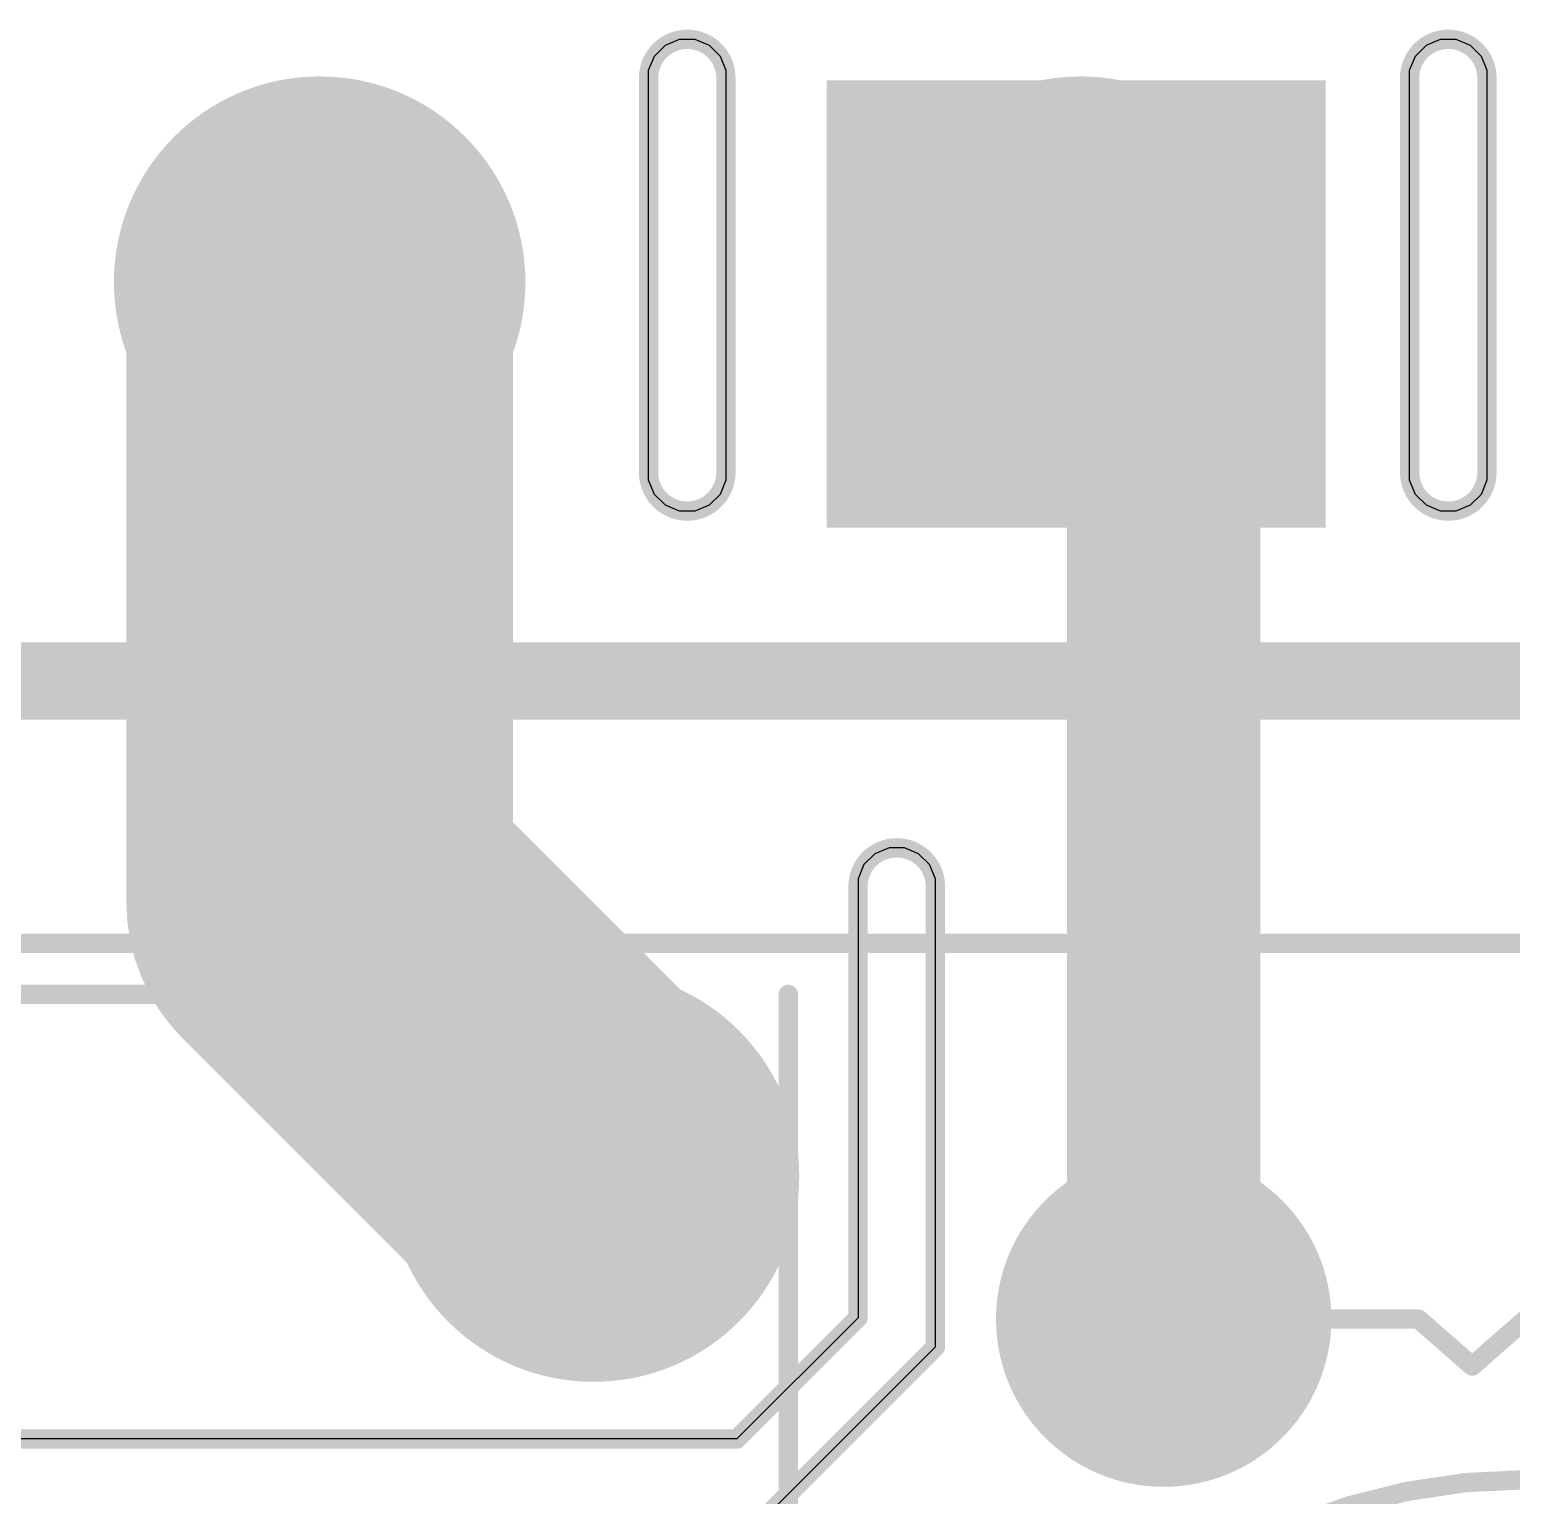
# Model space of a CAD drawing. Header units: millimetres. Extents: x -0.24 to 4.31, y 0 to 2.89.
# Drawn here: x 0.5778 to 0.961, y 0.9814 to 1.3605 of the extents above; entities that cross this region are included whole.
import ezdxf

# ---------------------------------------------------------------- set-up
doc = ezdxf.new("R2010")
doc.units = ezdxf.units.MM
doc.header["$MEASUREMENT"] = 0
for name, color, linetype in [('BottomLayer', 5, 'Continuous'), ('BottomSolder', 6, 'Continuous'), ('Mechanical2', 216, 'Continuous'), ('MultiLayer', 9, 'Continuous'), ('PadHoleLayer', 156, 'Continuous'), ('TopLayer', 1, 'Continuous'), ('TopOverlay', 2, 'Continuous'), ('TopSolder', 216, 'Continuous')]:
    doc.layers.add(name, color=color, linetype=linetype)

# ---------------------------------------------------------------- blocks, each defined once
blk = doc.blocks.new('MO2WS_VERTICAL_TYPE_3')
at = {"layer": 'BottomLayer'}
h = blk.add_hatch(color=5, dxfattribs=at)
edge = h.paths.add_edge_path()
edge.add_arc((0.25591, 0), 0.03937, 0, 360)
at = {"layer": 'BottomSolder'}
h = blk.add_hatch(color=6, dxfattribs=at)
edge = h.paths.add_edge_path()
edge.add_arc((0.25591, 0), 0.04337, 0, 360)
at = {"layer": 'MultiLayer'}
h = blk.add_hatch(color=9, dxfattribs=at)
edge = h.paths.add_edge_path()
edge.add_arc((0.25591, 0), 0.03937, 0, 360)
at = {"layer": 'PadHoleLayer'}
h = blk.add_hatch(color=156, dxfattribs=at)
edge = h.paths.add_edge_path()
edge.add_arc((0.25591, 0), 0.01969, 0, 360)
at = {"layer": 'TopLayer'}
h = blk.add_hatch(color=1, dxfattribs=at)
edge = h.paths.add_edge_path()
edge.add_arc((0.25591, 0), 0.03937, 0, 360)
at = {"layer": 'TopSolder'}
h = blk.add_hatch(color=216, dxfattribs=at)
edge = h.paths.add_edge_path()
edge.add_arc((0.25591, 0), 0.04337, 0, 360)
at = {"layer": 'TopOverlay', "const_width": 0.005}
for points in [[(0.17612, 0.01214), (0.16225, 0)], [(0.19, 0), (0.17612, 0.01214)], [(0.25591, 0), (0.19, 0)]]:
    blk.add_lwpolyline(points, dxfattribs=at)
at = {"layer": 'TopOverlay', "const_width": 0.0025}
for points in [[(0.17487, 0.01214, 1), (0.17737, 0.01214, 1)], [(0.17487, 0.01214, 1), (0.17737, 0.01214, 1)], [(0.18875, 0, 1), (0.19125, 0, 1)], [(0.18875, 0, 1), (0.19125, 0, 1)], [(0.25466, 0, 1), (0.25716, 0, 1)]]:
    blk.add_lwpolyline(points, format="xyb", close=True, dxfattribs=at)
blk = doc.blocks.new('6_8UF400V87EC0241_9')
at = {"layer": 'BottomLayer'}
blk.add_hatch(color=5, dxfattribs=at).paths.add_polyline_path([(-0.10866, 0.03937), (-0.02992, 0.03937), (-0.02992, -0.03937), (-0.10866, -0.03937)])
h = blk.add_hatch(color=5, dxfattribs=at)
edge = h.paths.add_edge_path()
edge.add_arc((0.06929, 0), 0.03937, 0, 360)
at = {"layer": 'BottomSolder'}
blk.add_hatch(color=6, dxfattribs=at).paths.add_polyline_path([(-0.11266, 0.04337), (-0.02592, 0.04337), (-0.02592, -0.04337), (-0.11266, -0.04337)])
h = blk.add_hatch(color=6, dxfattribs=at)
edge = h.paths.add_edge_path()
edge.add_arc((0.06929, 0), 0.04337, 0, 360)
at = {"layer": 'MultiLayer'}
blk.add_hatch(color=9, dxfattribs=at).paths.add_polyline_path([(-0.10866, 0.03937), (-0.02992, 0.03937), (-0.02992, -0.03937), (-0.10866, -0.03937)])
h = blk.add_hatch(color=9, dxfattribs=at)
edge = h.paths.add_edge_path()
edge.add_arc((0.06929, 0), 0.03937, 0, 360)
at = {"layer": 'PadHoleLayer'}
h = blk.add_hatch(color=156, dxfattribs=at)
edge = h.paths.add_edge_path()
edge.add_arc((-0.06929, 0), 0.01969, 0, 360)
h = blk.add_hatch(color=156, dxfattribs=at)
edge = h.paths.add_edge_path()
edge.add_arc((0.06929, 0), 0.01969, 0, 360)
at = {"layer": 'TopLayer'}
blk.add_hatch(color=1, dxfattribs=at).paths.add_polyline_path([(-0.10866, 0.03937), (-0.02992, 0.03937), (-0.02992, -0.03937), (-0.10866, -0.03937)])
h = blk.add_hatch(color=1, dxfattribs=at)
edge = h.paths.add_edge_path()
edge.add_arc((0.06929, 0), 0.03937, 0, 360)
at = {"layer": 'TopSolder'}
blk.add_hatch(color=216, dxfattribs=at).paths.add_polyline_path([(-0.11266, 0.04337), (-0.02592, 0.04337), (-0.02592, -0.04337), (-0.11266, -0.04337)])
h = blk.add_hatch(color=216, dxfattribs=at)
edge = h.paths.add_edge_path()
edge.add_arc((0.06929, 0), 0.04337, 0, 360)
at = {"layer": 'TopOverlay'}
for points, const_width in [([(0.15748, 0, 1), (-0.15748, 0, 1)], 0.005), ([(-0.07015, 0.06907, 1), (-0.06765, 0.06907, 1)], 0.0025), ([(-0.07915, 0.05807, 1), (-0.07665, 0.05807, 1)], 0.0025), ([(-0.06115, 0.05807, 1), (-0.05865, 0.05807, 1)], 0.0025), ([(-0.07015, 0.04807, 1), (-0.06765, 0.04807, 1)], 0.0025), ([(-0.15873, 0, 1), (-0.15623, 0, 1)], 0.0025), ([(0.15623, 0, 1), (0.15873, 0, 1)], 0.0025)]:
    blk.add_lwpolyline(points, format="xyb", close=True, dxfattribs=dict(at, const_width=const_width))
at = {"layer": 'TopOverlay', "const_width": 0.005}
for points in [[(-0.0689, 0.06907), (-0.0689, 0.04807)], [(-0.0599, 0.05807), (-0.0779, 0.05807)]]:
    blk.add_lwpolyline(points, dxfattribs=at)
blk = doc.blocks.new('HF32FA_G_005_HSL1_21')
at = {"layer": 'BottomLayer'}
h = blk.add_hatch(color=5, dxfattribs=at)
edge = h.paths.add_edge_path()
edge.add_arc((0.3, -0.14961), 0.04921, 0, 360)
at = {"layer": 'BottomSolder'}
h = blk.add_hatch(color=6, dxfattribs=at)
edge = h.paths.add_edge_path()
edge.add_arc((0.3, -0.14961), 0.05321, 0, 360)
at = {"layer": 'MultiLayer'}
h = blk.add_hatch(color=9, dxfattribs=at)
edge = h.paths.add_edge_path()
edge.add_arc((0.3, -0.14961), 0.04921, 0, 360)
at = {"layer": 'PadHoleLayer'}
h = blk.add_hatch(color=156, dxfattribs=at)
edge = h.paths.add_edge_path()
edge.add_arc((0.3, -0.14961), 0.02559, 0, 360)
at = {"layer": 'TopLayer'}
h = blk.add_hatch(color=1, dxfattribs=at)
edge = h.paths.add_edge_path()
edge.add_arc((0.3, -0.14961), 0.04921, 0, 360)
at = {"layer": 'TopSolder'}
h = blk.add_hatch(color=216, dxfattribs=at)
edge = h.paths.add_edge_path()
edge.add_arc((0.3, -0.14961), 0.05321, 0, 360)
at = {"layer": 'TopOverlay', "const_width": 0.005}
for points in [[(0.347, 0.06479), (0.347, -0.099)], [(-0.347, -0.2), (0.347, -0.2)]]:
    blk.add_lwpolyline(points, dxfattribs=at)
at = {"layer": 'TopOverlay', "const_width": 0.0025}
for points in [[(0.34575, -0.099, 1), (0.34825, -0.099, 1)], [(0.34575, -0.2, 1), (0.34825, -0.2, 1)]]:
    blk.add_lwpolyline(points, format="xyb", close=True, dxfattribs=at)
blk = doc.blocks.new('WJ127_5_0_5P_28')
at = {"layer": 'BottomLayer'}
h = blk.add_hatch(color=5, dxfattribs=at)
edge = h.paths.add_edge_path()
edge.add_arc((-0.19685, 0), 0.04921, 0, 360)
h = blk.add_hatch(color=5, dxfattribs=at)
edge = h.paths.add_edge_path()
edge.add_arc((0, 0), 0.04921, 0, 360)
at = {"layer": 'BottomSolder'}
h = blk.add_hatch(color=6, dxfattribs=at)
edge = h.paths.add_edge_path()
edge.add_arc((-0.19685, 0), 0.05321, 0, 360)
h = blk.add_hatch(color=6, dxfattribs=at)
edge = h.paths.add_edge_path()
edge.add_arc((0, 0), 0.05321, 0, 360)
at = {"layer": 'MultiLayer'}
h = blk.add_hatch(color=9, dxfattribs=at)
edge = h.paths.add_edge_path()
edge.add_arc((-0.19685, 0), 0.04921, 0, 360)
h = blk.add_hatch(color=9, dxfattribs=at)
edge = h.paths.add_edge_path()
edge.add_arc((0, 0), 0.04921, 0, 360)
at = {"layer": 'PadHoleLayer'}
h = blk.add_hatch(color=156, dxfattribs=at)
edge = h.paths.add_edge_path()
edge.add_arc((-0.19685, 0), 0.02559, 0, 360)
h = blk.add_hatch(color=156, dxfattribs=at)
edge = h.paths.add_edge_path()
edge.add_arc((0, 0), 0.02559, 0, 360)
at = {"layer": 'TopLayer'}
h = blk.add_hatch(color=1, dxfattribs=at)
edge = h.paths.add_edge_path()
edge.add_arc((-0.19685, 0), 0.04921, 0, 360)
h = blk.add_hatch(color=1, dxfattribs=at)
edge = h.paths.add_edge_path()
edge.add_arc((0, 0), 0.04921, 0, 360)
at = {"layer": 'TopSolder'}
h = blk.add_hatch(color=216, dxfattribs=at)
edge = h.paths.add_edge_path()
edge.add_arc((-0.19685, 0), 0.05321, 0, 360)
h = blk.add_hatch(color=216, dxfattribs=at)
edge = h.paths.add_edge_path()
edge.add_arc((0, 0), 0.05321, 0, 360)
at = {"layer": 'TopOverlay', "const_width": 0.005}
blk.add_lwpolyline([(0.494, 0.171), (-0.512, 0.171)], dxfattribs=at)

msp = doc.modelspace()

# ---------------------------------------------------------------- hatches: boundary and pattern name
at = {"layer": 'BottomLayer'}
msp.add_hatch(color=5, dxfattribs=at).paths.add_polyline_path([(0.78394, 1.23173), (0.913, 1.23173), (0.913, 1.34741), (0.78394, 1.34741)])

# ---------------------------------------------------------------- linework, layer by layer
for points, const_width in [([(0.65278, 1.13483), (0.65278, 1.29519)], 0.1), ([(0.84963, 1.29519), (0.8589, 1.28592)], 0.05), ([(0.87109, 1.027), (0.87109, 1.24169)], 0.05), ([(0.65278, 1.13483), (0.72361, 1.064)], 0.1)]:
    msp.add_lwpolyline(points, dxfattribs=dict(at, const_width=const_width))
for points, const_width in [([(0.62778, 1.29519, 1), (0.67778, 1.29519, 1)], 0.05), ([(0.83713, 1.29519, 1), (0.86213, 1.29519, 1)], 0.025), ([(0.8464, 1.28592, 1), (0.8714, 1.28592, 1)], 0.025), ([(0.85859, 1.24169, 1), (0.88359, 1.24169, 1)], 0.025), ([(0.62778, 1.13483, 1), (0.67778, 1.13483, 1)], 0.05), ([(0.62778, 1.13483, 1), (0.67778, 1.13483, 1)], 0.05), ([(0.69861, 1.064, 1), (0.74861, 1.064, 1)], 0.05), ([(0.85859, 1.027, 1), (0.88359, 1.027, 1)], 0.025)]:
    msp.add_lwpolyline(points, format="xyb", close=True, dxfattribs=dict(at, const_width=const_width))
at = {"layer": 'BottomSolder'}
for points, const_width in [([(0.65278, 1.13483), (0.65278, 1.29519)], 0.07), ([(0.871, 1.278), (0.87109, 1.027)], 0.025), ([(0.65278, 1.13483), (0.72361, 1.064)], 0.07)]:
    msp.add_lwpolyline(points, dxfattribs=dict(at, const_width=const_width))
for points, const_width in [([(0.63528, 1.29519, 1), (0.67028, 1.29519, 1)], 0.035), ([(0.86475, 1.278, 1), (0.87725, 1.278, 1)], 0.0125), ([(0.63528, 1.13483, 1), (0.67028, 1.13483, 1)], 0.035), ([(0.63528, 1.13483, 1), (0.67028, 1.13483, 1)], 0.035), ([(0.70611, 1.064, 1), (0.74111, 1.064, 1)], 0.035), ([(0.86484, 1.027, 1), (0.87734, 1.027, 1)], 0.0125)]:
    msp.add_lwpolyline(points, format="xyb", close=True, dxfattribs=dict(at, const_width=const_width))
at = {"layer": 'Mechanical2', "const_width": 0.005}
for points in [[(0.73785, 1.348, -0.414214), (0.74785, 1.358)], [(0.74785, 1.358, -0.414214), (0.75785, 1.348)], [(0.9347, 1.348, -0.414214), (0.9447, 1.358)], [(0.9447, 1.358, -0.414214), (0.9547, 1.348)], [(0.74785, 1.23598, -0.414214), (0.73785, 1.24598)], [(0.75785, 1.24598, -0.414214), (0.74785, 1.23598)], [(0.9447, 1.23598, -0.414214), (0.9347, 1.24598)], [(0.9547, 1.24598, -0.414214), (0.9447, 1.23598)], [(0.79204, 1.1389, -0.414214), (0.80204, 1.1489)], [(0.80204, 1.1489, -0.414214), (0.81204, 1.1389)]]:
    msp.add_lwpolyline(points, format="xyb", dxfattribs=at)
at = {"layer": 'Mechanical2', "const_width": 0.0025}
for points in [[(0.7466, 1.358, 1), (0.7491, 1.358, 1)], [(0.7466, 1.358, 1), (0.7491, 1.358, 1)], [(0.94345, 1.358, 1), (0.94595, 1.358, 1)], [(0.94345, 1.358, 1), (0.94595, 1.358, 1)], [(0.7366, 1.348, 1), (0.7391, 1.348, 1)], [(0.7366, 1.348, 1), (0.7391, 1.348, 1)], [(0.7566, 1.348, 1), (0.7591, 1.348, 1)], [(0.7566, 1.348, 1), (0.7591, 1.348, 1)], [(0.93345, 1.348, 1), (0.93595, 1.348, 1)], [(0.93345, 1.348, 1), (0.93595, 1.348, 1)], [(0.95345, 1.348, 1), (0.95595, 1.348, 1)], [(0.95345, 1.348, 1), (0.95595, 1.348, 1)], [(0.7366, 1.34386, 1), (0.7391, 1.34386, 1)], [(0.7366, 1.34386, 1), (0.7391, 1.34386, 1)], [(0.7566, 1.34386, 1), (0.7591, 1.34386, 1)], [(0.7566, 1.34386, 1), (0.7591, 1.34386, 1)], [(0.93345, 1.34386, 1), (0.93595, 1.34386, 1)], [(0.93345, 1.34386, 1), (0.93595, 1.34386, 1)], [(0.95345, 1.34386, 1), (0.95595, 1.34386, 1)], [(0.95345, 1.34386, 1), (0.95595, 1.34386, 1)], [(0.7366, 1.24598, 1), (0.7391, 1.24598, 1)], [(0.7366, 1.24598, 1), (0.7391, 1.24598, 1)], [(0.7566, 1.24598, 1), (0.7591, 1.24598, 1)], [(0.7566, 1.24598, 1), (0.7591, 1.24598, 1)], [(0.93345, 1.24598, 1), (0.93595, 1.24598, 1)], [(0.93345, 1.24598, 1), (0.93595, 1.24598, 1)], [(0.95345, 1.24598, 1), (0.95595, 1.24598, 1)], [(0.95345, 1.24598, 1), (0.95595, 1.24598, 1)], [(0.7466, 1.23598, 1), (0.7491, 1.23598, 1)], [(0.7466, 1.23598, 1), (0.7491, 1.23598, 1)], [(0.94345, 1.23598, 1), (0.94595, 1.23598, 1)], [(0.94345, 1.23598, 1), (0.94595, 1.23598, 1)], [(0.80079, 1.1489, 1), (0.80329, 1.1489, 1)], [(0.80079, 1.1489, 1), (0.80329, 1.1489, 1)], [(0.79079, 1.1389, 1), (0.79329, 1.1389, 1)], [(0.79079, 1.1389, 1), (0.79329, 1.1389, 1)], [(0.81079, 1.1389, 1), (0.81329, 1.1389, 1)], [(0.81079, 1.1389, 1), (0.81329, 1.1389, 1)], [(0.79079, 1.02733, 1), (0.79329, 1.02733, 1)], [(0.79079, 1.02733, 1), (0.79329, 1.02733, 1)], [(0.81079, 1.0198, 1), (0.81329, 1.0198, 1)], [(0.81079, 1.0198, 1), (0.81329, 1.0198, 1)], [(0.75946, 0.996, 1), (0.76196, 0.996, 1)], [(0.75946, 0.996, 1), (0.76196, 0.996, 1)]]:
    msp.add_lwpolyline(points, format="xyb", close=True, dxfattribs=at)
at = {"layer": 'Mechanical2', "const_width": 0.005}
for points in [[(0.73785, 1.34386), (0.73785, 1.348)], [(0.75785, 1.34386), (0.75785, 1.348)], [(0.9347, 1.34386), (0.9347, 1.348)], [(0.9547, 1.34386), (0.9547, 1.348)], [(0.73785, 1.24598), (0.73785, 1.34386)], [(0.75785, 1.24598), (0.75785, 1.34386)], [(0.9347, 1.24598), (0.9347, 1.34386)], [(0.9547, 1.24598), (0.9547, 1.34386)], [(0.79204, 1.02733), (0.79204, 1.1389)], [(0.81204, 1.0198), (0.81204, 1.1389)], [(0.76071, 0.996), (0.79204, 1.02733)], [(0.76824, 0.976), (0.81204, 1.0198)], [(0.518, 0.996), (0.76071, 0.996)]]:
    msp.add_lwpolyline(points, dxfattribs=at)
at = {"layer": 'MultiLayer'}
for p, q in [((0.74219, 1.35648), (0.74586, 1.358)), ((0.74586, 1.358), (0.74785, 1.358)), ((0.74785, 1.358), (0.74984, 1.358)), ((0.74984, 1.358), (0.75352, 1.35648)), ((0.93904, 1.35648), (0.94271, 1.358)), ((0.94271, 1.358), (0.9447, 1.358)), ((0.9447, 1.358), (0.94669, 1.358)), ((0.94669, 1.358), (0.95037, 1.35648)), ((0.73785, 1.34999), (0.73937, 1.35366)), ((0.73937, 1.35366), (0.74219, 1.35648)), ((0.75352, 1.35648), (0.75633, 1.35366)), ((0.75633, 1.35366), (0.75785, 1.34999)), ((0.9347, 1.34999), (0.93622, 1.35366)), ((0.93622, 1.35366), (0.93904, 1.35648)), ((0.95037, 1.35648), (0.95318, 1.35366)), ((0.95318, 1.35366), (0.9547, 1.34999)), ((0.73785, 1.348), (0.73785, 1.34999)), ((0.75785, 1.34999), (0.75785, 1.348)), ((0.9347, 1.348), (0.9347, 1.34999)), ((0.9547, 1.34999), (0.9547, 1.348)), ((0.73785, 1.24598), (0.73785, 1.348)), ((0.75785, 1.348), (0.75785, 1.348)), ((0.75785, 1.348), (0.75785, 1.24598)), ((0.9347, 1.24598), (0.9347, 1.348)), ((0.9547, 1.348), (0.9547, 1.348)), ((0.9547, 1.348), (0.9547, 1.24598)), ((0.73785, 1.24399), (0.73785, 1.24598)), ((0.73785, 1.24598), (0.73785, 1.24598)), ((0.75785, 1.24598), (0.75785, 1.24399)), ((0.9347, 1.24399), (0.9347, 1.24598)), ((0.9347, 1.24598), (0.9347, 1.24598)), ((0.9547, 1.24598), (0.9547, 1.24399)), ((0.73937, 1.24031), (0.73785, 1.24399)), ((0.75785, 1.24399), (0.75633, 1.24031)), ((0.93622, 1.24031), (0.9347, 1.24399)), ((0.9547, 1.24399), (0.95318, 1.24031)), ((0.74219, 1.2375), (0.73937, 1.24031)), ((0.75633, 1.24031), (0.75352, 1.2375)), ((0.93904, 1.2375), (0.93622, 1.24031)), ((0.95318, 1.24031), (0.95037, 1.2375)), ((0.74586, 1.23598), (0.74219, 1.2375)), ((0.74785, 1.23598), (0.74586, 1.23598)), ((0.74785, 1.23598), (0.74785, 1.23598)), ((0.74984, 1.23598), (0.74785, 1.23598)), ((0.75352, 1.2375), (0.74984, 1.23598)), ((0.94271, 1.23598), (0.93904, 1.2375)), ((0.9447, 1.23598), (0.94271, 1.23598)), ((0.9447, 1.23598), (0.9447, 1.23598)), ((0.94669, 1.23598), (0.9447, 1.23598)), ((0.95037, 1.2375), (0.94669, 1.23598)), ((0.79638, 1.14738), (0.79356, 1.14457)), ((0.80005, 1.1489), (0.79638, 1.14738)), ((0.80204, 1.1489), (0.80005, 1.1489)), ((0.80403, 1.1489), (0.80204, 1.1489)), ((0.8077, 1.14738), (0.80403, 1.1489)), ((0.81052, 1.14457), (0.8077, 1.14738)), ((0.79356, 1.14457), (0.79204, 1.14089)), ((0.81204, 1.14089), (0.81052, 1.14457)), ((0.79204, 1.14089), (0.79204, 1.1389)), ((0.79204, 1.1389), (0.79204, 1.1389)), ((0.79204, 1.1389), (0.79204, 1.02733)), ((0.81204, 1.1389), (0.81204, 1.14089)), ((0.81204, 1.0198), (0.81204, 1.1389)), ((0.79204, 1.02733), (0.76071, 0.996)), ((0.76824, 0.976), (0.81204, 1.0198)), ((0.76071, 0.996), (0.39583, 0.996))]:
    msp.add_line(p, q, dxfattribs=at)
at = {"layer": 'TopLayer', "const_width": 0.02}
msp.add_lwpolyline([(0.08789, 1.192), (1.0395, 1.192)], dxfattribs=at)

# ---------------------------------------------------------------- block references
for name, p, rotation in [('WJ127_5_0_5P_28', (0.65278, 1.29519), 180), ('HF32FA_G_005_HSL1_21', (0.574, 0.764), 90), ('MO2WS_VERTICAL_TYPE_3', (1.127, 1.027), 180), ('6_8UF400V87EC0241_9', (0.96471, 0.828), 180)]:
    msp.add_blockref(name, p, dxfattribs=dict(rotation=rotation))

doc.saveas('drawing.dxf')
